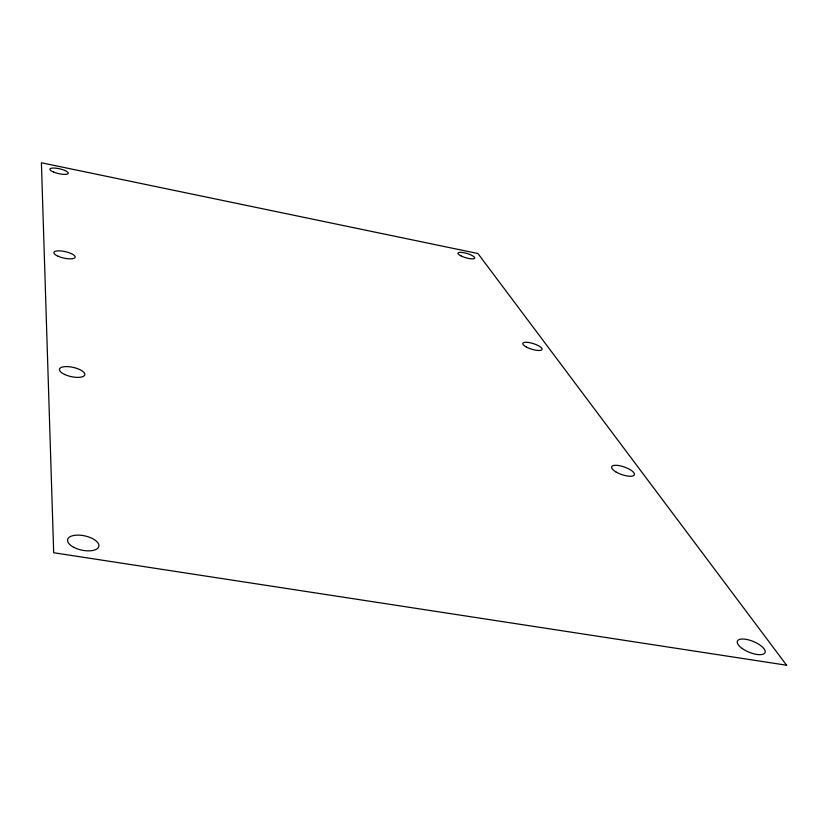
<?xml version="1.0" encoding="UTF-8"?>
<svg xmlns="http://www.w3.org/2000/svg" width="828" height="828" viewBox="0 0 828 828"><rect width="100%" height="100%" fill="white"/><g stroke="black" fill="none" stroke-linecap="round" stroke-linejoin="round"><path stroke-width="1.24" d="M786.6 665.226L53.685 552.731L41.4 162.774L477.922 253.523L786.6 665.226M742.374 648.603A14.966 5.775 22.5 0 0 765.041 652.588A14.966 5.775 22.5 0 0 746.225 639.371A14.966 5.775 22.5 0 0 742.374 648.603M615.784 471.825A12.037 4.005 19.3 0 0 634.31 474.92A12.037 4.005 19.3 0 0 618.961 465.595A12.037 4.005 19.3 0 0 615.784 471.825M526.473 347.067A10.112 2.919 17.5 0 0 542.029 349.561A10.112 2.919 17.5 0 0 528.833 342.523A10.112 2.919 17.5 0 0 526.473 347.067M461.382 256.1A8.756 2.215 16.5 0 0 474.723 258.16A8.756 2.215 16.5 0 0 462.955 252.571A8.756 2.215 16.5 0 0 461.382 256.1M74.013 547.422A15.991 7.276 12.2 0 0 98.842 546.408A15.991 7.276 12.2 0 0 76.818 535.136A15.991 7.276 12.2 0 0 74.013 547.422M64.594 374.453A12.979 4.74 12.4 0 0 84.766 374.908A12.979 4.74 12.4 0 0 67.027 366.597A12.979 4.74 12.4 0 0 64.594 374.453M58.157 256.276A10.899 3.312 12.6 0 0 75.11 257.384A10.899 3.312 12.6 0 0 60.299 250.884A10.899 3.312 12.6 0 0 58.157 256.276M53.582 172.058A9.418 2.453 12.9 0 0 68.227 173.456A9.418 2.453 12.9 0 0 55.486 168.136A9.418 2.453 12.9 0 0 53.582 172.058"/></g></svg>
